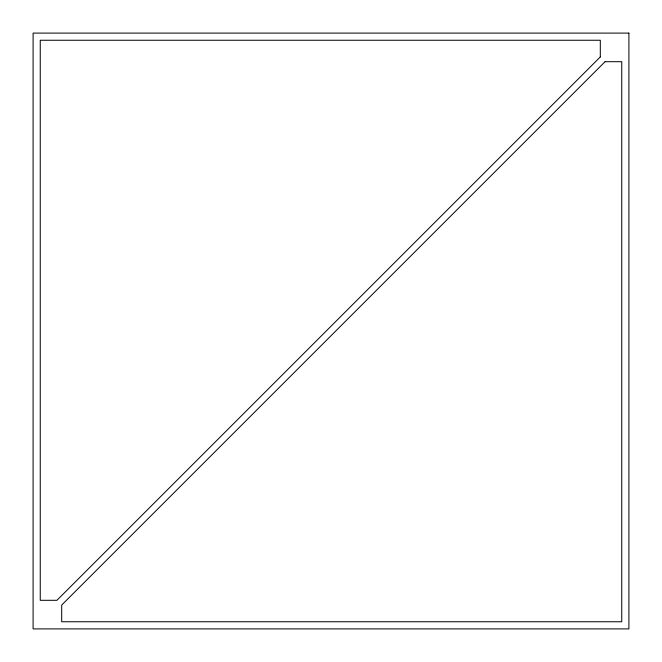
<?xml version="1.0" encoding="UTF-8"?>
<svg xmlns="http://www.w3.org/2000/svg" width="662" height="662" viewBox="0 0 662 662"><rect width="100%" height="100%" fill="white"/><g stroke="black" fill="none" stroke-linecap="round" stroke-linejoin="round"><path stroke-width="0.99" d="M600.302 56.932L56.932 600.302L40.25 600.302L40.25 40.25L600.302 40.25L600.302 56.932M605.068 61.698L61.698 605.068L61.698 621.75L621.75 621.75L621.75 61.698L605.068 61.698M628.9 33.1L33.1 33.1L33.1 628.9L628.9 628.9L628.9 33.1"/></g></svg>
